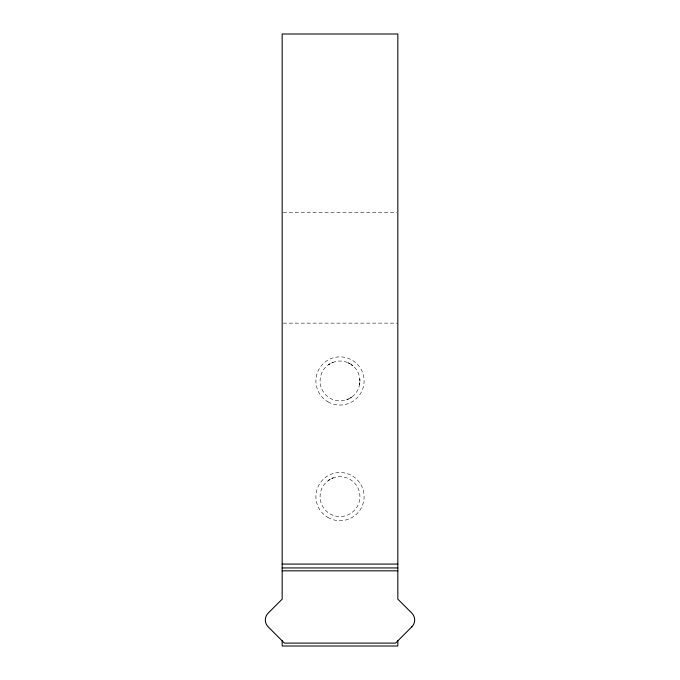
<?xml version="1.0" encoding="UTF-8"?>
<svg xmlns="http://www.w3.org/2000/svg" width="680" height="680" viewBox="0 0 680 680"><rect width="100%" height="100%" fill="white"/><g stroke="black" fill="none" stroke-linecap="round" stroke-linejoin="round"><path stroke-width="0.51" stroke-dasharray="3.4 2.55" d="M359.813 383.044L359.618 384.421L359.813 378.879L359.924 380.962A19.924 19.924 0 0 1 330.038 398.216A19.924 19.924 0 0 1 330.038 363.707A19.924 19.924 0 0 1 359.924 380.962M330.038 363.707L328.287 364.846L333.183 362.245L331.899 362.763M349.962 398.216L351.713 397.077L346.817 399.678L348.1 399.16M330.038 479.358A19.924 19.924 0 0 0 330.038 513.867A19.924 19.924 0 0 0 359.924 496.613A19.924 19.924 0 0 0 330.038 479.358L328.287 480.496L333.183 477.896L331.899 478.414M283.237 212.296L396.763 212.296M283.237 323.136L397.825 323.136M349.962 363.707L348.1 362.763L352.801 365.704L351.713 364.846M327.955 517.48A24.098 24.098 0 0 0 364.098 496.613A24.098 24.098 0 0 0 327.955 475.745A24.098 24.098 0 0 0 327.955 517.48M327.955 401.829A24.098 24.098 0 0 0 364.098 380.962A24.098 24.098 0 0 0 327.955 360.094A24.098 24.098 0 0 0 327.955 401.829"/><path stroke-width="1.02" d="M282.175 564.077L397.825 564.077M282.175 567.936L397.825 567.936M282.175 570.826L397.825 570.826M397.825 640.84L397.825 646L282.175 646L282.175 640.84M411.868 626.79L395.565 643.11L284.435 643.11L268.132 626.79A9.639 9.639 0 0 1 268.141 613.156L282.175 599.156L282.175 34L397.825 34L397.825 599.156L411.859 613.156A9.639 9.639 0 0 1 411.868 626.79"/></g></svg>
